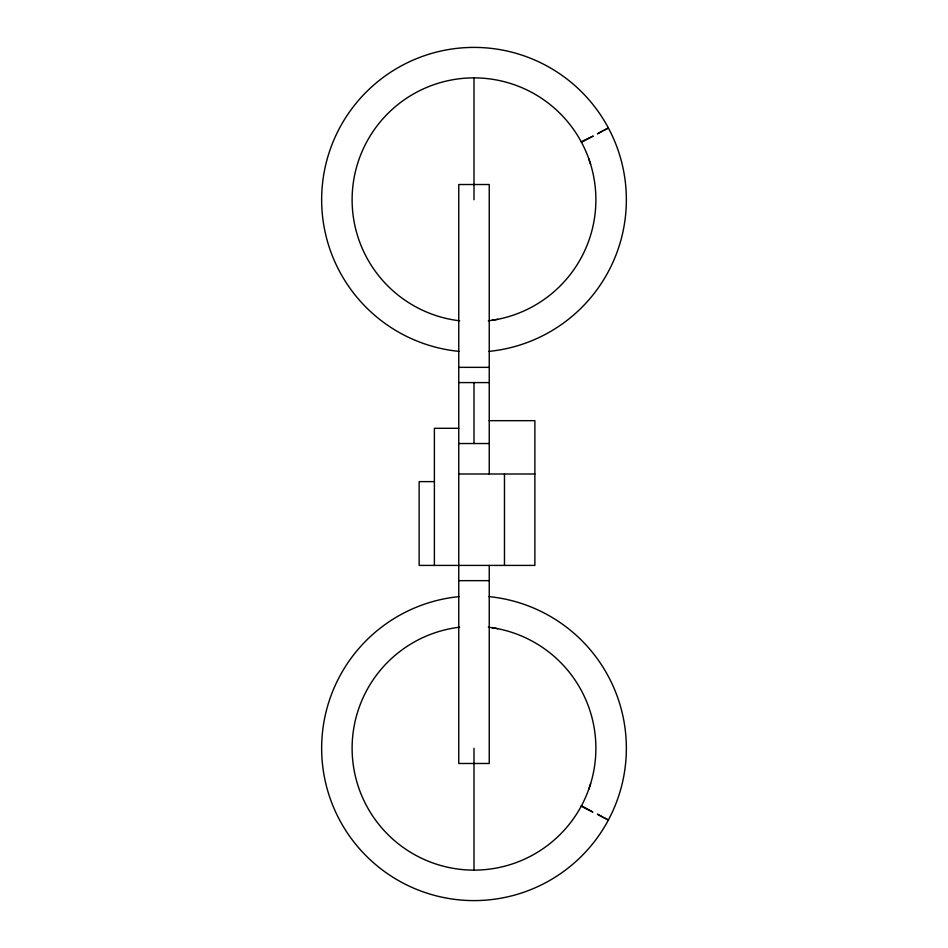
<?xml version="1.0" encoding="UTF-8"?>
<svg xmlns="http://www.w3.org/2000/svg" width="948" height="948" viewBox="0 0 948 948"><rect width="100%" height="100%" fill="white"/><g stroke="black" fill="none" stroke-linecap="round" stroke-linejoin="round"><path stroke-width="1.42" d="M588.755 789.305L590.64 783.629M459.069 596.624A152.355 152.355 0 0 0 347.324 832.889A152.355 152.355 0 0 0 608.367 820.067L611.733 813.384A152.355 152.355 0 0 0 488.931 596.624M488.931 351.376A152.355 152.355 0 0 0 611.733 134.616L608.367 127.933L603.07 130.753L608.426 128.063M491.882 320.329L497.783 319.298M458.761 367.35L489.239 367.35M458.761 382.589L489.239 382.589M489.168 420.675L534.873 420.675L534.873 565.411L419.146 565.411L419.146 481.62L434.385 481.62M458.761 428.295L434.385 428.295L434.385 565.411M458.761 443.534L489.239 443.534M458.761 474L534.873 474M458.761 580.65L489.239 580.65M491.882 627.671L497.783 628.702M608.426 819.937L603.07 817.247L608.367 820.067M588.755 158.695L590.64 164.371M504.466 474L504.466 565.411M489.239 474.367L489.239 184.516L458.761 184.516L458.761 763.484L489.239 763.484L489.239 565.411M474 77.866L474 199.755M474 382.589L474 443.534M474 748.245L474 870.134M459.069 351.376A152.355 152.355 0 0 1 347.324 115.111A152.355 152.355 0 0 1 608.367 127.933M459.673 320.803A121.889 121.889 0 0 1 370.917 134.723A121.889 121.889 0 0 1 577.083 134.723A121.889 121.889 0 0 1 488.327 320.803M488.327 627.197A121.889 121.889 0 0 1 577.083 813.277A121.889 121.889 0 0 1 370.917 813.277A121.889 121.889 0 0 1 459.673 627.197M581.491 805.705L581.219 806.238L592.856 812.092L581.491 805.705M597.501 814.261L602.253 816.832L597.501 814.261M592.986 136.157L581.491 142.295L581.219 141.762L592.986 136.157M602.264 131.191L597.501 133.739L602.264 131.191"/></g></svg>
